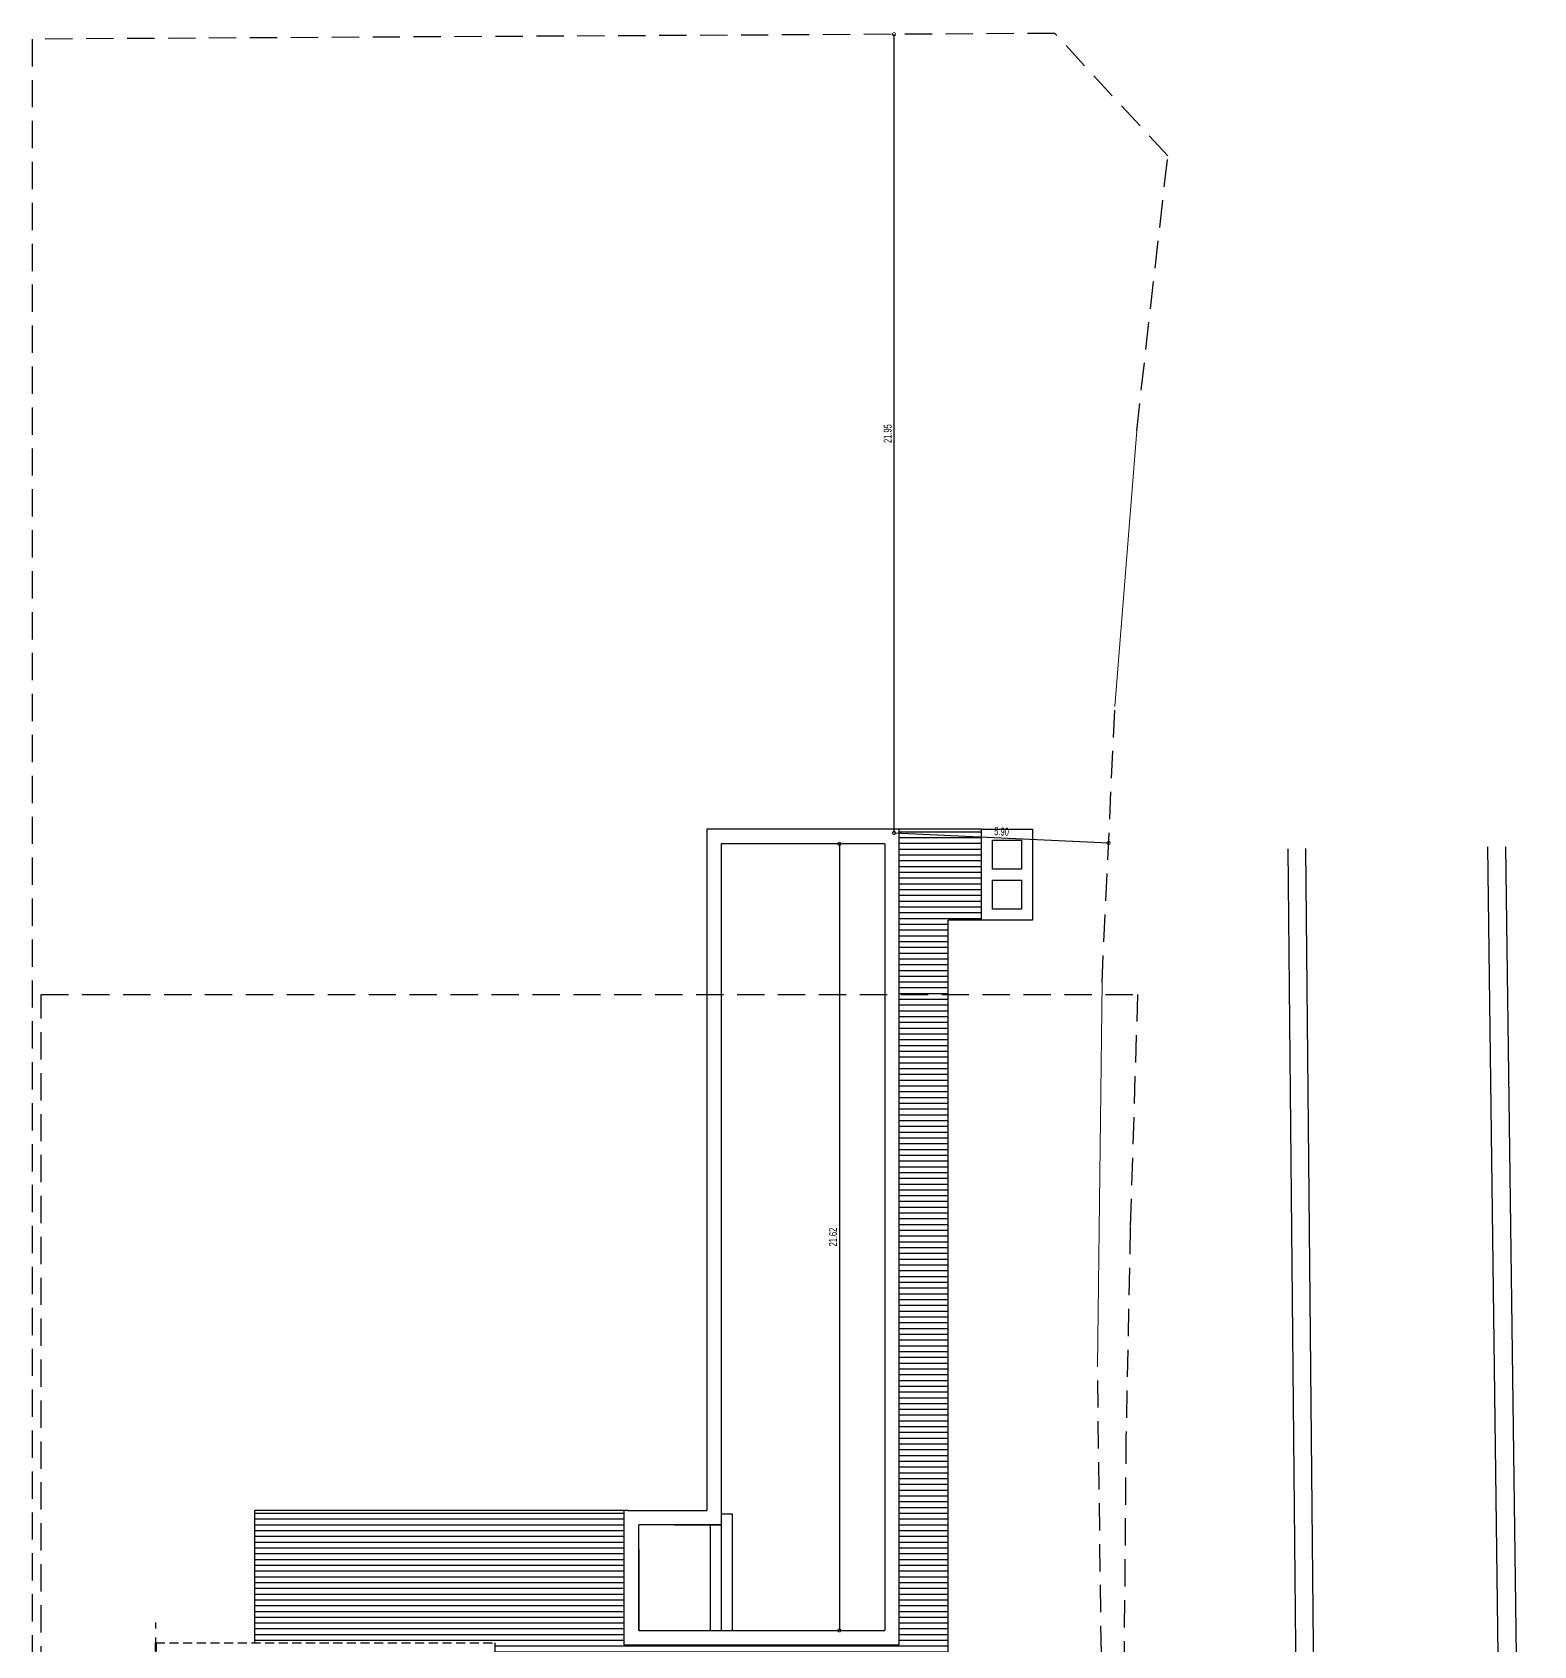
# Model space of a CAD drawing. Extents: x 233 to 569, y -241 to -74.
# Drawn here: x 280.36 to 321.64, y -166.55 to -122.2 of the extents above; entities that cross this region are included whole.
import ezdxf

# ---------------------------------------------------------------- set-up
doc = ezdxf.new("R2010")
doc.units = 0
doc.header["$MEASUREMENT"] = 0
doc.linetypes.add('TRAZOS', pattern=[0.75, 0.5, -0.25])
doc.layers.get('0').update_dxf_attribs({"linetype": 'CONTINUOUS', "lineweight": 50})
doc.layers.get('DEFPOINTS').update_dxf_attribs({"linetype": 'CONTINUOUS'})
for name, color, linetype in [('2D 00 TERRENO RETIROS', 205, 'CONTINUOUS'), ('2D 00 TERRENOS', 82, 'CONTINUOUS'), ('2D N 0 PB ASFALTO Y BANQUINAS', 2, 'CONTINUOUS'), ('2D N 0 PB PROYECCIONES', 7, 'CONTINUOUS'), ('2D N 0 PB SOLADO DECK EXTERIOR', 9, 'CONTINUOUS')]:
    doc.layers.add(name, color=color, linetype=linetype)
doc.layers.add('COTAS', color=1, linetype='CONTINUOUS', lineweight=9)
doc.layers.add('ee', color=8, linetype='CONTINUOUS', lineweight=13)
doc.styles.add('COTAS', font='bahnschrift.ttf', dxfattribs={"width": 0.7})
doc.dimstyles.new('cotas', dxfattribs={"dimtxt": 0.22, "dimasz": 0.18, "dimexe": 0.15, "dimexo": 0.0625, "dimgap": 0.0625, "dimtad": 1, "dimzin": 4, "dimdsep": 46, "dimtxsty": 'COTAS', "dimblk": 'DOTSMALL', "dimcen": 2.5, "dimse1": 1, "dimse2": 1, "dimclrd": 256, "dimclre": 256, "dimclrt": 256, "dimaunit": 1, "dimadec": 3, "dimazin": 0, "dimtfac": 1, "dimtix": 1, "dimtmove": 0, "dimatfit": 3, "dimldrblk": 'DOT', "dimfxl": 1, "dimarcsym": 0})

# ---------------------------------------------------------------- blocks, each defined once
blk = doc.blocks.new('_DotSmall')
at = {"color": 0, "linetype": 'ByBlock', "const_width": 0.5}
blk.add_lwpolyline([(-0.0625, 0, 1), (0.0625, 0, 1)], format="xyb", close=True, dxfattribs=at)
blk = doc.blocks.new('*D784')
at = {"layer": '2D N 0 PB SOLADO DECK EXTERIOR', "lineweight": -2, "transparency": 16777216}
blk.add_line((302.549, -144.51), (302.549, -166.132), dxfattribs=at)
at = {"layer": 'DEFPOINTS', "color": 0, "transparency": 16777216}
for p in [(302.399, -144.51), (302.537, -166.132), (302.549, -166.132)]:
    blk.add_point(p, dxfattribs=at)
at = {"layer": '2D N 0 PB SOLADO DECK EXTERIOR', "lineweight": -2, "transparency": 16777216, "xscale": 0.18, "yscale": 0.18, "zscale": 0.18}
for p, rotation in [((302.549, -144.51), 90), ((302.549, -166.132), 270)]:
    blk.add_blockref('_DotSmall', p, dxfattribs=dict(at, rotation=rotation))
at = {"layer": '2D N 0 PB SOLADO DECK EXTERIOR', "transparency": 16777216, "insert": (302.374, -155.321), "char_height": 0.22, "attachment_point": 5, "rotation": 90, "style": 'COTAS'}
blk.add_mtext('21.62', dxfattribs=at)
blk = doc.blocks.new('_DOT')
at = {"color": 0, "linetype": 'ByBlock'}
blk.add_line((-0.5, 0), (-1, 0), dxfattribs=at)
at = {"color": 0, "linetype": 'ByBlock', "const_width": 0.5}
blk.add_lwpolyline([(-0.25, 0, 1), (0.25, 0, 1)], format="xyb", close=True, dxfattribs=at)
blk = doc.blocks.new('*D785')
at = {"layer": 'COTAS', "lineweight": -2, "transparency": 16777216}
blk.add_line((304.052, -144.21), (304.052, -122.256), dxfattribs=at)
at = {"layer": 'DEFPOINTS', "color": 0, "transparency": 16777216}
for p in [(304.052, -122.256), (304.052, -122.256), (304.052, -144.21)]:
    blk.add_point(p, dxfattribs=at)
at = {"layer": 'COTAS', "lineweight": -2, "transparency": 16777216, "xscale": 0.18, "yscale": 0.18, "zscale": 0.18}
for p, rotation in [((304.052, -122.256), 90), ((304.052, -144.21), 270)]:
    blk.add_blockref('_DotSmall', p, dxfattribs=dict(at, rotation=rotation))
at = {"layer": 'COTAS', "transparency": 16777216, "insert": (303.877, -133.233), "char_height": 0.22, "attachment_point": 5, "rotation": 90, "style": 'COTAS'}
blk.add_mtext('21.95', dxfattribs=at)
blk = doc.blocks.new('*D786')
at = {"layer": '2D 00 TERRENOS', "lineweight": -2, "transparency": 16777216}
blk.add_line((304.052, -144.21), (309.949, -144.486), dxfattribs=at)
at = {"layer": 'DEFPOINTS', "color": 0, "transparency": 16777216}
for p in [(304.052, -144.21), (309.949, -144.486), (309.949, -144.486)]:
    blk.add_point(p, dxfattribs=at)
at = {"layer": '2D 00 TERRENOS', "lineweight": -2, "transparency": 16777216, "xscale": 0.18, "yscale": 0.18, "zscale": 0.18}
for p, rotation in [((304.052, -144.21), 177.3174155515017), ((309.949, -144.486), 357.3174155515018)]:
    blk.add_blockref('_DotSmall', p, dxfattribs=dict(at, rotation=rotation))
at = {"layer": '2D 00 TERRENOS', "transparency": 16777216, "insert": (307.008, -144.173), "char_height": 0.22, "attachment_point": 5, "rotation": 357.3174, "style": 'COTAS'}
blk.add_mtext('5.90', dxfattribs=at)

msp = doc.modelspace()

# ---------------------------------------------------------------- hatches: boundary and pattern name
at = {"layer": '2D N 0 PB SOLADO DECK EXTERIOR'}
h = msp.add_hatch(dxfattribs=at)
h.set_pattern_fill('LINE', color=256, scale=0.05)
h.set_pattern_definition([(0, (280.61132, -54.484), (0, 0.15875), [])])
h.paths.add_polyline_path([(296.6376, -162.8325), (286.4785, -162.8325), (286.4785, -166.4764), (293.0835, -166.4764), (293.0835, -170.0164), (295.9831, -170.0164), (295.9831, -168.8565), (305.5404, -168.8564), (305.5404, -146.6097), (306.456, -146.6097), (306.456, -145.2097), (306.456, -144.1097), (304.1878, -144.1097), (304.1878, -166.5325), (296.6376, -166.5325)])
h.paths.add_polyline_path([(293.0835, -167.0339), (295.9831, -167.0339), (295.9831, -170.0164), (293.0835, -170.0164)], flags=17)

# ---------------------------------------------------------------- linework, layer by layer
at = {"linetype": 'TRAZOS', "ltscale": 0.5}
msp.add_lwpolyline([(283.7619, -167.4565), (283.7619, -166.4764), (283.7619, -166.4764), (283.7619, -166.4764)], dxfattribs=at)
at = {"layer": '2D 00 TERRENO RETIROS', "color": 252, "linetype": 'TRAZOS', "true_color": 0x939598}
msp.add_lwpolyline([(305.3769, -168.2415), (305.3769, -170.4808), (306.1389, -196.4174), (283.761, -193.0815), (283.761, -165.9198)], dxfattribs=at)
at = {"layer": '2D 00 TERRENOS', "linetype": 'TRAZOS', "ltscale": 1.5}
for p, q in [((280.3637, -122.3884), (280.3636, -197.7439)), ((308.4704, -122.2317), (280.3637, -122.3884)), ((311.5771, -125.599), (308.4704, -122.2317)), ((310.7217, -133.1534), (311.5771, -125.599)), ((309.7687, -148.3254), (310.1244, -140.7325)), ((309.8257, -172.3837), (309.6442, -158.8835))]:
    msp.add_line(p, q, dxfattribs=at)
msp.add_lwpolyline([(280.6113, -148.6474), (310.7449, -148.6474), (310.5438, -155.042), (310.4274, -160.8015), (310.3766, -166.5611), (310.3808, -172.2944), (310.4431, -178.6156), (310.5574, -183.8936), (310.6125, -185.8124), (310.7077, -188.6911), (311.0158, -193.9112), (311.3143, -199.3405), (308.5414, -201.8594), (280.6113, -197.6874), (280.6113, -148.6474)], dxfattribs=at)
at = {"layer": '2D N 0 PB ASFALTO Y BANQUINAS'}
for p, q in [((321.6351, -203.9865), (320.8723, -144.5883)), ((314.8726, -144.6474), (315.4127, -201.0215)), ((315.9127, -201.0167), (315.3726, -144.6426)), ((315.9127, -201.0167), (315.3726, -144.6426)), ((321.1351, -203.9929), (320.3724, -144.5947))]:
    msp.add_line(p, q, dxfattribs=at)
at = {"layer": '2D N 0 PB PROYECCIONES', "linetype": 'TRAZOS', "ltscale": 0.5}
msp.add_line((283.7619, -166.4764), (293.0835, -166.4764), dxfattribs=at)
at = {"layer": '2D N 0 PB SOLADO DECK EXTERIOR'}
for p, q in [((304.0517, -144.221), (304.0517, -141.6781)), ((306.456, -144.1097), (304.0004, -144.1097)), ((304.1878, -144.1097), (304.1878, -166.5325)), ((303.8017, -144.5097), (303.8017, -166.1325)), ((305.5404, -168.8564), (305.5404, -146.6097)), ((306.456, -146.6097), (305.5404, -146.6097)), ((286.4785, -166.4764), (286.4785, -162.8325)), ((296.7376, -162.8325), (286.4785, -162.8325)), ((296.6376, -166.5325), (296.6376, -162.8325)), ((296.7376, -162.8325), (298.9017, -162.8325)), ((297.0376, -166.1325), (297.0376, -163.2325)), ((299.3017, -163.2325), (297.0376, -163.2325)), ((298.0056, -163.2325), (299.3017, -163.2325)), ((299.0017, -163.2325), (299.0017, -166.1325)), ((299.3017, -163.2325), (299.3017, -163.9097)), ((297.0376, -163.9097), (297.0376, -166.1325)), ((299.3017, -163.9097), (299.3017, -163.9097)), ((299.3017, -163.9097), (299.3017, -166.1325)), ((297.0376, -166.1325), (303.8017, -166.1325)), ((293.0835, -170.0177), (293.0835, -166.4777)), ((296.6376, -166.5325), (304.1878, -166.5325))]:
    msp.add_line(p, q, dxfattribs=at)
for points in [[(304.1878, -144.1097), (304.1878, -144.1097), (298.9017, -144.1097), (298.9017, -162.8325)], [(306.456, -145.5097), (306.456, -144.1097), (307.856, -144.1097), (307.856, -145.5097)], [(303.8017, -144.5097), (299.3017, -144.5097), (299.3017, -163.2325)], [(307.856, -145.2097), (307.856, -146.6097), (306.456, -146.6097), (306.456, -145.2097)], [(299.3017, -162.9325), (299.6017, -162.9325), (299.6017, -166.1325)], [(298.9017, -163.2325), (298.9017, -163.2325)]]:
    msp.add_lwpolyline(points, dxfattribs=at)
for points in [[(303.7404, -144.5097), (303.7404, -144.5097)], [(306.756, -144.4097), (307.556, -144.4097), (307.556, -145.2097), (306.756, -145.2097)], [(306.756, -145.5097), (307.556, -145.5097), (307.556, -146.3097), (306.756, -146.3097)]]:
    msp.add_lwpolyline(points, close=True, dxfattribs=at)
at = {"layer": 'ee'}
for p, q in [((310.1244, -140.7325), (310.7217, -133.1534)), ((309.6442, -158.8835), (309.7687, -148.3254))]:
    msp.add_line(p, q, dxfattribs=at)

# ---------------------------------------------------------------- dimensions: what is measured, and where the dimension line sits
at = {"layer": '2D 00 TERRENOS'}
dim = msp.add_aligned_dim(p1=(304.0517, -144.2097), p2=(309.9486, -144.486), distance=0, dimstyle='cotas', dxfattribs=at)
dim.commit()
dim.dimension.update_dxf_attribs({"geometry": '*D786', "text_midpoint": (307.0083, -144.1733)})
at = {"layer": '2D N 0 PB SOLADO DECK EXTERIOR'}
dim = msp.add_linear_dim(base=(302.5488, -166.1325), p1=(302.3992, -144.5097), p2=(302.537, -166.1325), angle=270, dimstyle='cotas', dxfattribs=at)
dim.commit()
dim.dimension.update_dxf_attribs({"geometry": '*D784', "text_midpoint": (302.3741, -155.3211)})
at = {"layer": 'COTAS'}
dim = msp.add_aligned_dim(p1=(304.0517, -144.2097), p2=(304.0517, -122.2564), distance=0, dimstyle='cotas', dxfattribs=at)
dim.commit()
dim.dimension.update_dxf_attribs({"geometry": '*D785', "text_midpoint": (303.8769, -133.233)})

doc.saveas('drawing.dxf')
